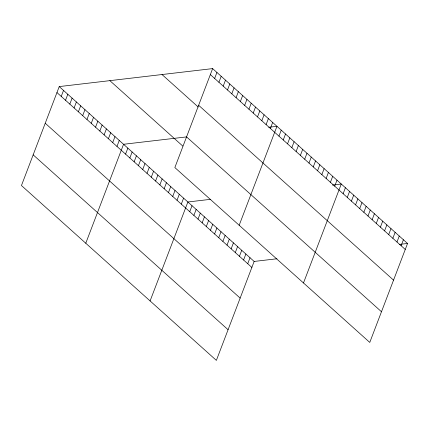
<?xml version="1.0" encoding="UTF-8"?>
<svg xmlns="http://www.w3.org/2000/svg" width="429" height="429" viewBox="0 0 429 429"><rect width="100%" height="100%" fill="white"/><g stroke="black" fill="none" stroke-linecap="round" stroke-linejoin="round"><path stroke-width="0.64" d="M212.634 68.608L174.85 167.557L369.766 342.417L407.55 243.468L212.634 68.608L59.234 86.583L21.45 185.532L216.366 360.392L254.15 261.443L276.93 258.773M61.24 96.412L63.524 90.428M65.524 100.263L67.814 94.273M69.814 104.108L72.099 98.123M74.104 107.952L76.389 101.968M78.389 111.803L80.679 105.818M82.679 115.648L84.963 109.663M86.969 119.493L89.253 113.508M91.254 123.343L93.538 117.358M95.544 127.188L97.828 121.203M99.834 131.038L102.118 125.048M104.118 134.883L106.403 128.898M108.408 138.728L110.693 132.743M112.698 142.578L114.983 136.594M116.983 146.423L119.267 140.439M85.773 243.238L123.557 144.283L186.567 136.905L381.478 311.738M125.563 154.118L127.847 148.134M129.848 157.963L132.132 151.979M134.138 161.813L136.422 155.824M138.422 165.658L140.712 159.674M142.712 169.503L144.997 163.519M147.002 173.354L149.287 167.369M151.287 177.198L153.577 171.214M155.577 181.043L157.861 175.059M159.867 184.894L162.151 178.909M164.151 188.739L166.441 182.754M168.441 192.589L170.726 186.599M214.639 78.437L216.924 72.453M172.731 196.434L175.016 190.449M218.924 82.288L221.208 76.303M177.016 200.279L179.306 194.294M223.214 86.132L225.498 80.148M181.306 204.129L183.591 198.144M227.504 89.983L229.788 83.993M150.096 300.938L187.881 201.989L210.66 199.319M231.789 93.828L234.073 87.843M189.736 211.69L192.02 205.706M236.079 97.673L238.363 91.688M193.876 215.406L196.166 209.422M240.369 101.523L242.653 95.538M198.021 219.122L200.305 213.138M244.653 105.368L246.938 99.383M202.161 222.839L204.445 216.854M248.943 109.213L251.228 103.228M206.306 226.555L208.591 220.57M253.233 113.063L255.518 107.078M210.446 230.271L212.73 224.287M257.518 116.908L259.802 110.923M214.586 233.987L216.876 227.997M261.808 120.758L264.092 114.768M218.731 237.698L221.015 231.714M266.093 124.603L268.382 118.618M222.871 241.414L225.155 235.43M270.383 128.448L272.667 122.463M227.016 245.131L229.301 239.146M239.173 225.263L276.957 126.314L268.731 127.274M231.156 248.847L233.44 242.862M278.957 136.143L281.247 130.159M235.296 252.563L237.586 246.578M283.247 139.988L285.532 134.004M239.441 256.279L241.725 250.295M287.537 143.838L289.822 137.854M243.581 259.995L245.865 254.011M291.822 147.683L294.112 141.699M247.726 263.712L250.01 257.727M296.112 151.534L298.396 145.544M300.402 155.378L302.686 149.394M304.687 159.223L306.976 153.239M308.977 163.074L311.261 157.089M313.267 166.919L315.551 160.934M317.551 170.763L319.836 164.779M321.841 174.614L324.126 168.629M326.131 178.459L328.416 172.474M330.416 182.309L332.7 176.319M334.706 186.154L336.99 180.169M303.491 282.968L341.28 184.014L332.421 185.055M343.136 193.715L345.42 187.73M347.276 197.431L349.565 191.447M351.421 201.147L353.705 195.163M355.561 204.864L357.845 198.879M359.706 208.58L361.99 202.595M363.846 212.296L366.13 206.311M367.985 216.012L370.27 210.028M372.131 219.728L374.415 213.744M376.271 223.445L378.555 217.455M380.41 227.156L382.7 221.171M384.556 230.872L386.84 224.887M388.695 234.588L390.98 228.603M392.841 238.304L395.125 232.32M396.981 242.02L399.265 236.036M401.12 245.737L403.41 239.752M399.324 244.433L407.55 243.468M210.349 74.592L405.266 249.453M198.632 105.271L393.549 280.132M162.012 74.539L198.225 107.025M109.856 80.652L182.754 146.048M59.234 86.583L254.15 261.443M56.95 92.567L251.866 267.428M45.233 123.246L240.149 298.107M33.167 154.853L228.078 329.713"/></g></svg>
